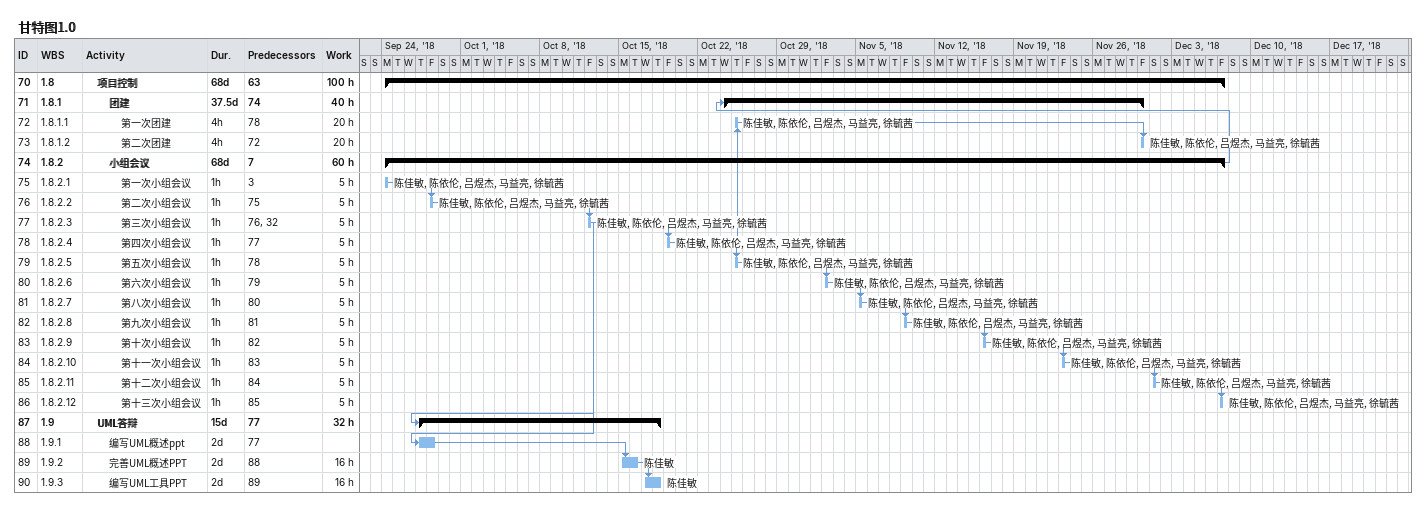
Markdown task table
甘特图1.0

| ID | WBS | Task | Duration | Start | Finish | Predecessors | Resources | Work (h) |
|---|---|---|---|---|---|---|---|---|
| 70 | 1.8 | **项目控制** | 68d | 2018-09-24 | 2018-12-07 | 63 |  | 100 |
| 71 | 1.8.1 | **团建** | 37.5d | 2018-10-24 | 2018-11-30 | 74 |  | 40 |
| 72 | 1.8.1.1 | 第一次团建 | 4h | 2018-10-25 | 2018-10-25 | 78 | 陈佳敏, 陈依伦, 吕煜杰, 马益亮, 徐毓茜 | 20 |
| 73 | 1.8.1.2 | 第二次团建 | 4h | 2018-11-30 | 2018-11-30 | 72 | 陈佳敏, 陈依伦, 吕煜杰, 马益亮, 徐毓茜 | 20 |
| 74 | 1.8.2 | **小组会议** | 68d | 2018-09-24 | 2018-12-07 | 7 |  | 60 |
| 75 | 1.8.2.1 | 第一次小组会议 | 1h | 2018-09-24 | 2018-09-24 | 3 | 陈佳敏, 陈依伦, 吕煜杰, 马益亮, 徐毓茜 | 5 |
| 76 | 1.8.2.2 | 第二次小组会议 | 1h | 2018-09-28 | 2018-09-28 | 75 | 陈佳敏, 陈依伦, 吕煜杰, 马益亮, 徐毓茜 | 5 |
| 77 | 1.8.2.3 | 第三次小组会议 | 1h | 2018-10-12 | 2018-10-12 | 76, 32 | 陈佳敏, 陈依伦, 吕煜杰, 马益亮, 徐毓茜 | 5 |
| 78 | 1.8.2.4 | 第四次小组会议 | 1h | 2018-10-19 | 2018-10-19 | 77 | 陈佳敏, 陈依伦, 吕煜杰, 马益亮, 徐毓茜 | 5 |
| 79 | 1.8.2.5 | 第五次小组会议 | 1h | 2018-10-25 | 2018-10-25 | 78 | 陈佳敏, 陈依伦, 吕煜杰, 马益亮, 徐毓茜 | 5 |
| 80 | 1.8.2.6 | 第六次小组会议 | 1h | 2018-11-02 | 2018-11-02 | 79 | 陈佳敏, 陈依伦, 吕煜杰, 马益亮, 徐毓茜 | 5 |
| 81 | 1.8.2.7 | 第八次小组会议 | 1h | 2018-11-05 | 2018-11-05 | 80 | 陈佳敏, 陈依伦, 吕煜杰, 马益亮, 徐毓茜 | 5 |
| 82 | 1.8.2.8 | 第九次小组会议 | 1h | 2018-11-09 | 2018-11-09 | 81 | 陈佳敏, 陈依伦, 吕煜杰, 马益亮, 徐毓茜 | 5 |
| 83 | 1.8.2.9 | 第十次小组会议 | 1h | 2018-11-16 | 2018-11-16 | 82 | 陈佳敏, 陈依伦, 吕煜杰, 马益亮, 徐毓茜 | 5 |
| 84 | 1.8.2.10 | 第十一次小组会议 | 1h | 2018-11-23 | 2018-11-23 | 83 | 陈佳敏, 陈依伦, 吕煜杰, 马益亮, 徐毓茜 | 5 |
| 85 | 1.8.2.11 | 第十二次小组会议 | 1h | 2018-12-01 | 2018-12-01 | 84 | 陈佳敏, 陈依伦, 吕煜杰, 马益亮, 徐毓茜 | 5 |
| 86 | 1.8.2.12 | 第十三次小组会议 | 1h | 2018-12-07 | 2018-12-07 | 85 | 陈佳敏, 陈依伦, 吕煜杰, 马益亮, 徐毓茜 | 5 |
| 87 | 1.9 | **UML答辩** | 15d | 2018-09-27 | 2018-10-18 | 77 |  | 32 |
| 88 | 1.9.1 | 编写UML概述ppt | 2d | 2018-09-27 | 2018-09-28 | 77 |  |  |
| 89 | 1.9.2 | 完善UML概述PPT | 2d | 2018-10-15 | 2018-10-16 | 88 | 陈佳敏 | 16 |
| 90 | 1.9.3 | 编写UML工具PPT | 2d | 2018-10-17 | 2018-10-18 | 89 | 陈佳敏 | 16 |
